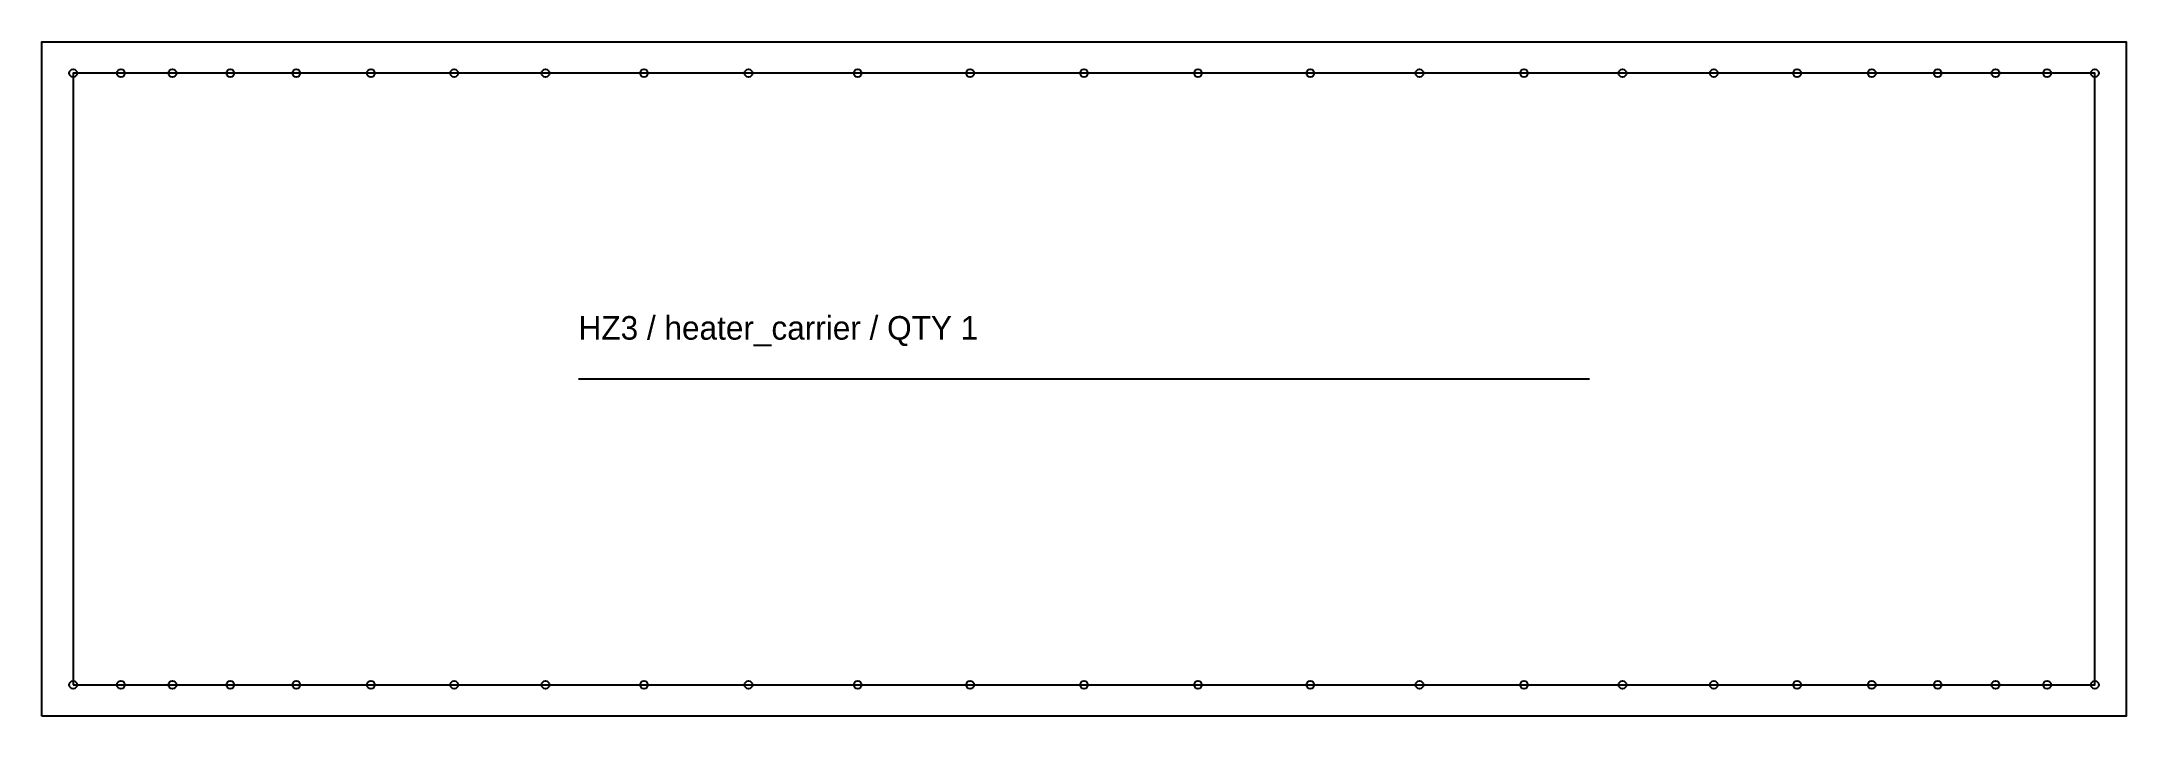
# Model space of a CAD drawing. Header units: millimetres. Extents: x -12 to 783, y -12 to 245.
import ezdxf

# ---------------------------------------------------------------- set-up
doc = ezdxf.new("R2010")
doc.units = ezdxf.units.MM
for name, color, linetype in [('CUT', 7, 'Continuous'), ('GRAIN', 3, 'Continuous'), ('ID', 7, 'Continuous'), ('NOTCH', 1, 'Continuous'), ('SEW', 5, 'Continuous')]:
    doc.layers.add(name, color=color, linetype=linetype)

msp = doc.modelspace()

# ---------------------------------------------------------------- linework, layer by layer
at = {"layer": 'CUT'}
msp.add_lwpolyline([(-12, -12), (-12, 245.36), (18.24, 245.36), (37.87, 245.36), (59.97, 245.36), (85.14, 245.36), (113.61, 245.36), (145.38, 245.36), (180.22, 245.36), (217.8, 245.36), (257.68, 245.36), (342.2, 245.36), (385.68, 245.36), (472.02, 245.36), (513.68, 245.36), (553.55, 245.36), (591.13, 245.36), (625.98, 245.36), (657.74, 245.36), (686.22, 245.36), (711.38, 245.36), (733.48, 245.36), (753.12, 245.36), (783.35, 245.36), (783.35, -12), (753.12, -12), (733.48, -12), (711.38, -12), (686.22, -12), (657.74, -12), (625.98, -12), (591.13, -12), (553.55, -12), (513.68, -12), (472.02, -12), (429.16, -12), (385.68, -12), (342.2, -12), (299.33, -12), (257.68, -12), (217.8, -12), (180.22, -12), (145.38, -12), (113.61, -12), (85.14, -12), (59.97, -12), (37.87, -12), (18.24, -12)], close=True, dxfattribs=at)
at = {"layer": 'GRAIN'}
msp.add_line((192.84, 116.68), (578.51, 116.68), dxfattribs=at)
at = {"layer": 'NOTCH'}
for centre in [(0, 233.36), (18.24, 233.36), (37.87, 233.36), (59.97, 233.36), (85.14, 233.36), (113.61, 233.36), (145.38, 233.36), (180.22, 233.36), (217.8, 233.36), (257.68, 233.36), (299.33, 233.36), (342.2, 233.36), (385.68, 233.36), (429.16, 233.36), (472.02, 233.36), (513.68, 233.36), (553.55, 233.36), (591.13, 233.36), (625.98, 233.36), (657.74, 233.36), (686.22, 233.36), (711.38, 233.36), (733.48, 233.36), (753.12, 233.36), (771.35, 233.36), (0, 0), (18.24, 0), (37.87, 0), (59.97, 0), (85.14, 0), (113.61, 0), (145.38, 0), (180.22, 0), (217.8, 0), (257.68, 0), (299.33, 0), (342.2, 0), (385.68, 0), (429.16, 0), (472.02, 0), (513.68, 0), (553.55, 0), (591.13, 0), (625.98, 0), (657.74, 0), (686.22, 0), (711.38, 0), (733.48, 0), (753.12, 0), (771.35, 0)]:
    msp.add_circle(centre, 1.5, dxfattribs=at)
at = {"layer": 'SEW'}
msp.add_lwpolyline([(0, 0), (18.24, 0), (37.87, 0), (59.97, 0), (85.14, 0), (113.61, 0), (145.38, 0), (180.22, 0), (217.8, 0), (257.68, 0), (299.33, 0), (342.2, 0), (385.68, 0), (429.16, 0), (472.02, 0), (513.68, 0), (553.55, 0), (591.13, 0), (625.98, 0), (657.74, 0), (686.22, 0), (711.38, 0), (733.48, 0), (753.12, 0), (771.35, 0), (771.35, 233.36), (753.12, 233.36), (733.48, 233.36), (711.38, 233.36), (686.22, 233.36), (657.74, 233.36), (625.98, 233.36), (591.13, 233.36), (553.55, 233.36), (513.68, 233.36), (472.02, 233.36), (429.16, 233.36), (385.68, 233.36), (342.2, 233.36), (299.33, 233.36), (257.68, 233.36), (217.8, 233.36), (180.22, 233.36), (145.38, 233.36), (113.61, 233.36), (85.14, 233.36), (59.97, 233.36), (37.87, 233.36), (18.24, 233.36), (0, 233.36)], close=True, dxfattribs=at)

# ---------------------------------------------------------------- texts
at = {"layer": 'ID'}
msp.add_text('HZ3 / heater_carrier / QTY 1', height=9, dxfattribs=at).set_placement((192.84, 131.68))

doc.saveas('drawing.dxf')
